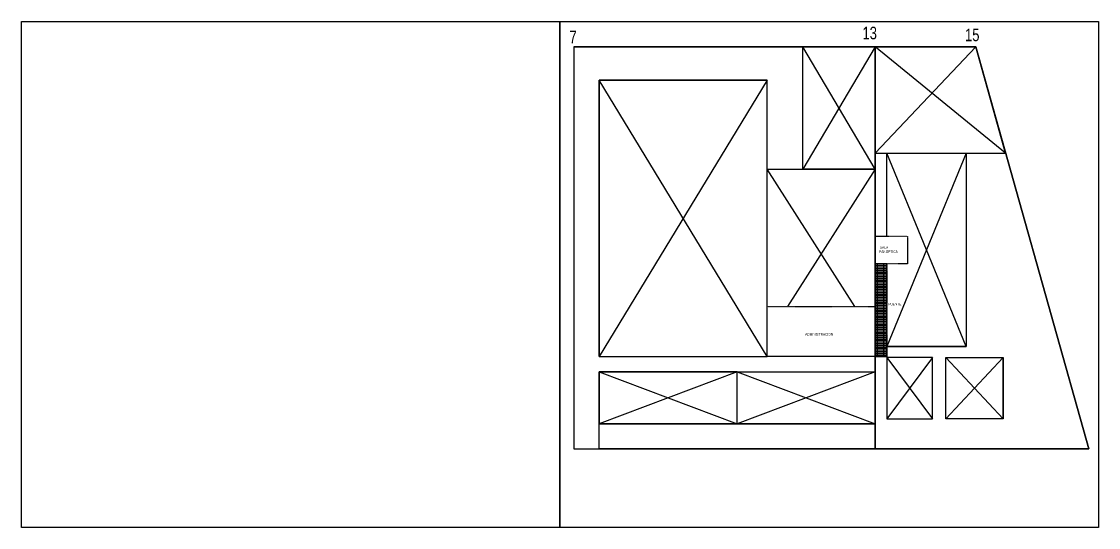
# Model space of a CAD drawing. Header units: millimetres. Extents: x -3 to 3438, y -2371 to 140.
# Drawn here: x -2.8 to 211.6, y -15.6 to 85 of the extents above; entities that cross this region are included whole.
import ezdxf

# ---------------------------------------------------------------- set-up
doc = ezdxf.new("R2010")
doc.units = ezdxf.units.MM
doc.linetypes.add('DASHED2', pattern=[0.375, 0.25, -0.125])
doc.layers.get('0').update_dxf_attribs({"color": 3})
doc.layers.add('LINEA PROYECCION', color=1, linetype='DASHED2')
doc.styles.add('TEXTO GENERAL', font='swissc.ttf', dxfattribs={"width": 0.9, "height": 1})

msp = doc.modelspace()

# ---------------------------------------------------------------- hatches: boundary and pattern name
h = msp.add_hatch()
h.set_pattern_fill('GRATE', color=256, scale=0.4)
h.paths.add_polyline_path([(167.199, 18.35), (169.473, 18.35), (169.473, 36.817), (167.199, 36.817)])

# ---------------------------------------------------------------- linework, layer by layer
for p, q in [((167.199, 80), (107.199, 80)), ((167.199, 80), (167.199, 0)), ((167.199, 80), (167.199, 0)), ((209.699, 0), (187.199, 80)), ((107.199, 0), (209.699, 0))]:
    msp.add_line(p, q)
for points in [[(107.199, 80), (187.199, 80)], [(112.199, 80), (112.199, 80), (107.199, 80), (107.199, 0)], [(167.199, 55.66), (152.762, 80), (167.199, 80), (152.762, 55.66)], [(167.199, 80), (167.199, 67.477)], [(193.153, 58.83), (187.199, 80), (167.199, 80), (167.199, 58.83), (193.153, 58.83)], [(167.199, 80), (187.199, 80), (209.699, 0), (167.199, 0), (167.199, 80)], [(167.199, 80), (167.199, 67.477)], [(193.153, 58.83), (167.199, 80), (187.199, 80), (167.199, 58.83)], [(112.199, 18.35), (112.199, 73.357)], [(145.651, 18.35), (112.199, 73.357), (145.651, 73.357), (145.651, 73.357), (112.199, 18.35)], [(167.199, 67.477), (167.199, 67.477)], [(167.199, 67.477), (167.199, 67.477)], [(169.473, 42.317), (169.473, 58.83), (185.301, 58.83), (185.301, 20.35), (169.473, 20.35), (169.473, 36.817)], [(169.473, 58.83), (185.301, 58.83), (169.473, 20.35), (185.301, 20.35), (169.473, 58.83)], [(163.156, 28.35), (145.651, 55.66), (167.199, 55.66), (149.694, 28.35)], [(167.199, 18.35), (167.199, 18.35)], [(169.473, 18.197), (178.572, 6), (178.572, 18.197), (169.473, 6)], [(181.238, 18.197), (192.687, 6), (192.687, 18.197), (181.238, 6)], [(112.199, 15.35), (139.699, 5), (139.699, 15.35), (112.199, 5)], [(139.699, 15.35), (167.199, 5), (167.199, 15.35), (139.699, 5)]]:
    msp.add_lwpolyline(points)
for points in [[(107.199, 0), (167.199, 0), (167.199, 80), (107.199, 80)], [(152.762, 80), (167.199, 80), (167.199, 55.66), (152.762, 55.66)], [(112.199, 18.35), (145.651, 18.35), (145.651, 73.357), (112.199, 73.357)], [(145.651, 55.66), (167.199, 55.66), (167.199, 18.35), (145.651, 18.35)], [(167.199, 18.35), (169.473, 18.35), (169.473, 36.817), (167.199, 36.817)], [(178.572, 18.197), (169.473, 18.197), (169.473, 6), (178.572, 6)], [(192.687, 6), (181.238, 6), (181.238, 18.197), (192.687, 18.197)], [(167.199, 5), (112.199, 5), (112.199, 15.35), (167.199, 15.35)], [(112.199, 5), (139.699, 5), (139.699, 15.35), (112.199, 15.35)], [(112.199, 15.35), (167.199, 15.35), (167.199, 5), (112.199, 5)], [(167.199, 0), (112.199, 0), (112.199, 5), (167.199, 5)]]:
    msp.add_lwpolyline(points, close=True)
at = {"const_width": 0.1}
for points in [[(173.59, 36.817), (167.199, 36.817), (167.199, 42.317), (173.59, 42.317)], [(173.59, 36.817), (167.199, 36.817), (167.199, 42.317), (173.59, 42.317)], [(145.651, 28.35), (145.651, 18.35), (167.199, 18.35), (167.199, 28.35)]]:
    msp.add_lwpolyline(points, close=True, dxfattribs=at)
at = {"layer": 'Defpoints'}
for points in [[(-2.766, 85.017), (104.433, 85.017), (104.433, -15.641), (-2.766, -15.641)], [(104.433, 85.017), (211.632, 85.017), (211.632, -15.641), (104.433, -15.641)]]:
    msp.add_lwpolyline(points, close=True, dxfattribs=at)
at = {"layer": 'LINEA PROYECCION', "ltscale": 0.01}
msp.add_lwpolyline([(145.651, 18.35), (145.651, 28.35), (167.199, 28.35), (167.199, 42.317), (173.59, 42.317), (173.59, 36.817), (169.473, 36.817), (169.473, 18.35), (145.651, 18.35)], dxfattribs=at)

# ---------------------------------------------------------------- texts
at = {"attachment_point": 1, "style": 'TEXTO GENERAL'}
for s, width, gutter_width, heights, insert, char_height in [('13', 5.00894, 12.5, [0], (164.661, 83.985), 2.5), ('7', 5.00894, 12.5, [0], (106.314, 83.18), 2.5), ('15', 5.00894, 12.5, [0], (185.073, 83.609), 2.5), (' SALA\\PPANOPTICA ', 5.48187, 0, [2.681], (167.954, 40.314), 0.5), ('PUENTE', 2.22173, 0, [0.942], (169.787, 29.049), 0.5), ('ADMINISTRACION', 5.48187, 0, [2.681], (153.244, 23.032), 0.5)]:
    msp.add_mtext_dynamic_manual_height_columns(s, width=width, gutter_width=gutter_width, heights=heights, dxfattribs=dict(at, insert=insert, char_height=char_height))

doc.saveas('drawing.dxf')
